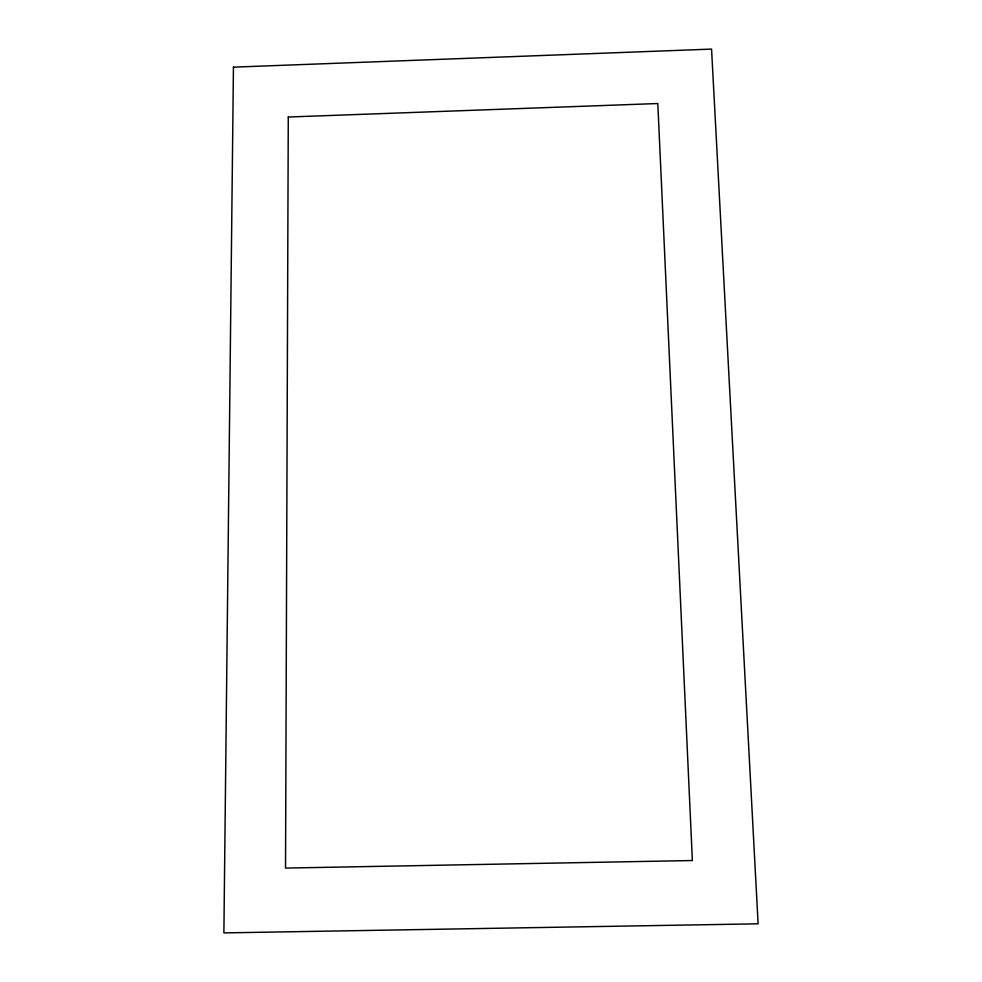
<?xml version="1.0" encoding="UTF-8"?>
<svg xmlns="http://www.w3.org/2000/svg" width="982" height="982" viewBox="0 0 982 982"><rect width="100%" height="100%" fill="white"/><g stroke="black" fill="none" stroke-linecap="round" stroke-linejoin="round"><path stroke-width="1.47" d="M288.278 117.018L285.529 868.076L692.371 860.539L657.805 103.527L288.278 117.018M233.446 67.157L223.884 932.9L758.116 923.817L711.557 49.1L233.446 67.157"/></g></svg>
